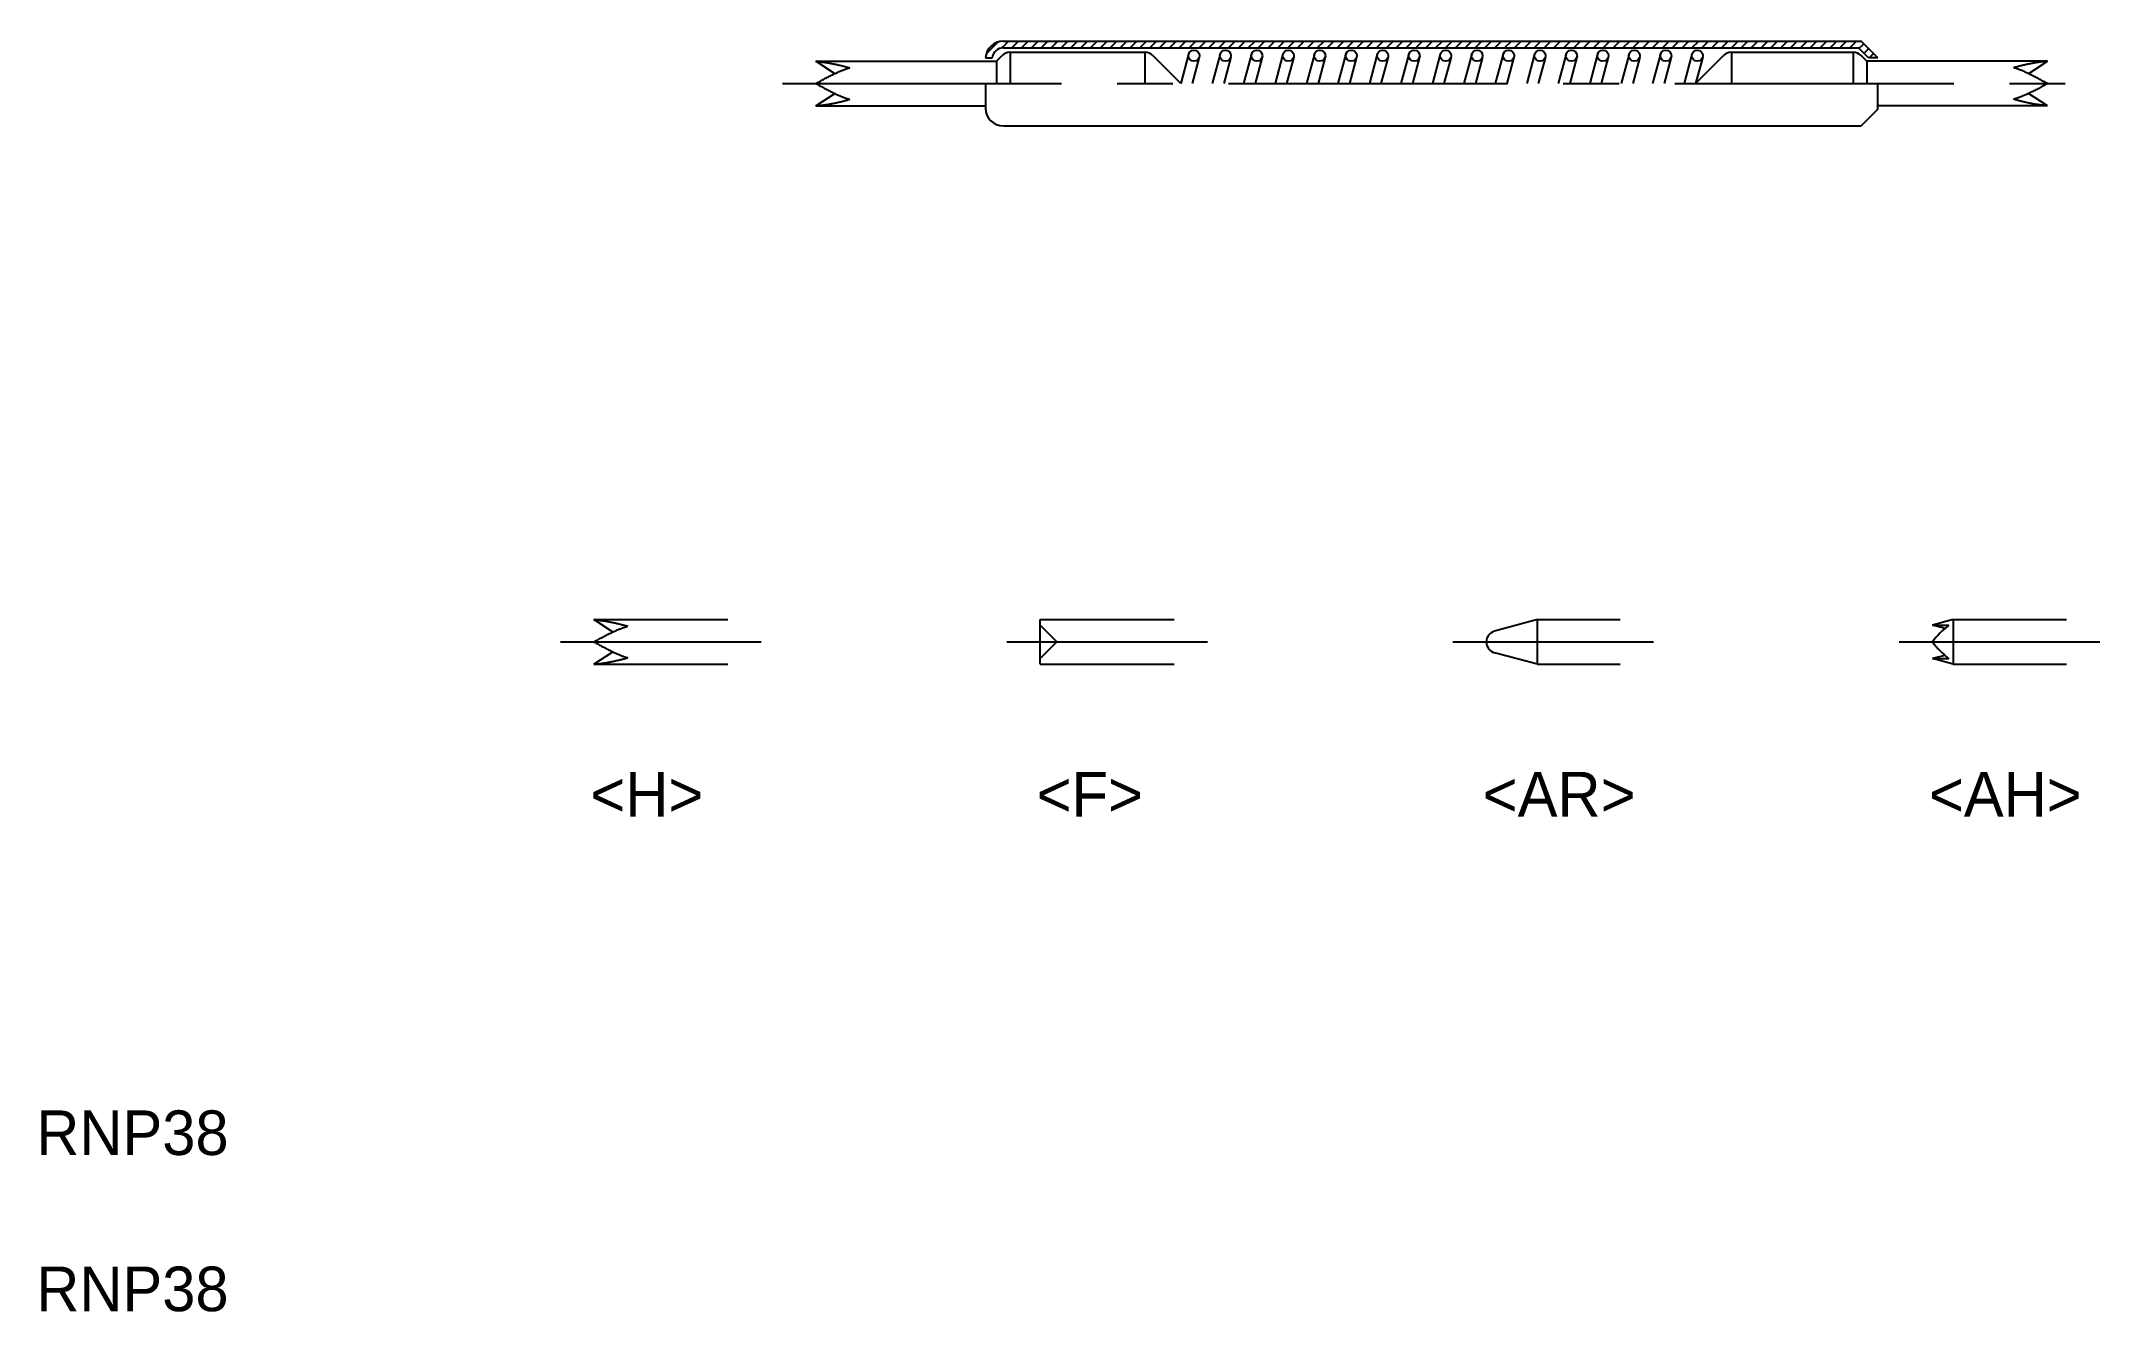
# Model space of a CAD drawing. Extents: x 0.52 to 9.75, y 0.5 to 6.19.
import ezdxf

# ---------------------------------------------------------------- set-up
doc = ezdxf.new("R2010")
doc.units = 0
doc.linetypes.add('CENTER', pattern=[2, 1.25, -0.25, 0.25, -0.25])
doc.linetypes.add('DASHED', pattern=[0.75, 0.5, -0.25])
doc.layers.get('0').update_dxf_attribs({"linetype": 'CONTINUOUS'})
doc.layers.add('CENTER', color=1, linetype='CENTER')

# ---------------------------------------------------------------- blocks, each defined once
blk = doc.blocks.new('*X2')
at = {"color": 0, "linetype": 'CONTINUOUS'}
for p, q in [((6.4388, 2.6825), (6.4492, 2.6929)), ((6.4634, 2.6629), (6.4934, 2.6929)), ((6.5076, 2.6629), (6.5376, 2.6929)), ((6.5518, 2.6629), (6.5818, 2.6929)), ((6.596, 2.6629), (6.626, 2.6929)), ((6.6402, 2.6629), (6.6702, 2.6929)), ((6.6844, 2.6629), (6.7144, 2.6929)), ((6.7286, 2.6629), (6.7586, 2.6929)), ((6.7728, 2.6629), (6.8028, 2.6929)), ((6.817, 2.6629), (6.847, 2.6929)), ((6.8612, 2.6629), (6.8912, 2.6929)), ((6.9053, 2.6629), (6.9353, 2.6929)), ((6.9495, 2.6629), (6.9795, 2.6929)), ((6.9937, 2.6629), (7.0237, 2.6929)), ((7.0379, 2.6629), (7.0679, 2.6929)), ((7.0821, 2.6629), (7.1121, 2.6929)), ((7.1263, 2.6629), (7.1563, 2.6929)), ((7.1705, 2.6629), (7.1846, 2.6769)), ((7.1846, 2.6769), (7.2005, 2.6929)), ((7.2147, 2.6629), (7.2447, 2.6929)), ((7.2589, 2.6629), (7.2889, 2.6929)), ((7.3031, 2.6629), (7.3331, 2.6929)), ((7.3473, 2.6629), (7.3773, 2.6929)), ((7.3915, 2.6629), (7.4215, 2.6929)), ((7.4357, 2.6629), (7.4657, 2.6929)), ((7.4799, 2.6629), (7.5099, 2.6929)), ((7.5241, 2.6629), (7.5541, 2.6929)), ((7.5683, 2.6629), (7.5983, 2.6929)), ((7.6125, 2.6629), (7.6425, 2.6929)), ((7.6566, 2.6629), (7.6866, 2.6929)), ((7.7008, 2.6629), (7.7308, 2.6929)), ((7.745, 2.6629), (7.775, 2.6929)), ((7.7892, 2.6629), (7.8192, 2.6929)), ((7.8334, 2.6629), (7.8634, 2.6929)), ((7.8776, 2.6629), (7.9076, 2.6929)), ((7.9218, 2.6629), (7.9518, 2.6929)), ((7.966, 2.6629), (7.996, 2.6929)), ((8.0102, 2.6629), (8.0402, 2.6929)), ((8.0544, 2.6629), (8.0844, 2.6929)), ((8.0986, 2.6629), (8.1154, 2.6797)), ((8.1154, 2.6797), (8.1286, 2.6929)), ((8.1428, 2.6629), (8.1728, 2.6929)), ((8.187, 2.6629), (8.217, 2.6929)), ((8.2312, 2.6629), (8.2612, 2.6929)), ((8.2754, 2.6629), (8.3054, 2.6929)), ((8.3196, 2.6629), (8.3496, 2.6929)), ((8.3638, 2.6629), (8.3938, 2.6929)), ((8.4079, 2.6629), (8.4379, 2.6929)), ((8.4521, 2.6629), (8.4821, 2.6929)), ((8.4963, 2.6629), (8.5263, 2.6929)), ((8.5405, 2.6629), (8.5705, 2.6929)), ((8.5847, 2.6629), (8.6147, 2.6929)), ((8.6289, 2.6629), (8.6589, 2.6929)), ((8.6703, 2.6601), (8.6915, 2.6813)), ((8.6924, 2.638), (8.7136, 2.6592)), ((8.7165, 2.6179), (8.7357, 2.6371))]:
    blk.add_line(p, q, dxfattribs=at)
blk = doc.blocks.new('*X3')
at = {"color": 0, "linetype": 'CONTINUOUS'}
for p, q in [((5.1818, 2.6629), (5.2118, 2.6929)), ((5.226, 2.6629), (5.256, 2.6929)), ((5.2702, 2.6629), (5.3002, 2.6929)), ((5.3144, 2.6629), (5.3444, 2.6929)), ((5.3586, 2.6629), (5.3886, 2.6929)), ((5.4027, 2.6629), (5.4327, 2.6929)), ((5.4469, 2.6629), (5.4769, 2.6929)), ((5.4911, 2.6629), (5.5211, 2.6929)), ((5.5353, 2.6629), (5.5653, 2.6929)), ((5.5847, 2.6681), (5.6095, 2.6929)), ((5.6237, 2.6629), (5.6537, 2.6929)), ((5.6679, 2.6629), (5.6979, 2.6929)), ((5.7121, 2.6629), (5.7421, 2.6929)), ((5.7563, 2.6629), (5.7863, 2.6929)), ((5.8005, 2.6629), (5.8305, 2.6929)), ((5.8447, 2.6629), (5.8747, 2.6929)), ((5.8889, 2.6629), (5.9189, 2.6929)), ((5.9331, 2.6629), (5.9631, 2.6929)), ((5.9773, 2.6629), (6.0073, 2.6929)), ((6.0215, 2.6629), (6.0515, 2.6929)), ((6.0742, 2.6714), (6.0957, 2.6929)), ((6.1099, 2.6629), (6.1399, 2.6929)), ((6.154, 2.6629), (6.184, 2.6929)), ((6.1982, 2.6629), (6.2282, 2.6929)), ((6.2424, 2.6629), (6.2724, 2.6929)), ((6.2866, 2.6629), (6.3166, 2.6929)), ((6.3308, 2.6629), (6.3608, 2.6929)), ((6.375, 2.6629), (6.405, 2.6929)), ((6.4192, 2.6629), (6.4388, 2.6825)), ((5.5795, 2.6629), (5.5847, 2.6681)), ((6.0657, 2.6629), (6.0742, 2.6714))]:
    blk.add_line(p, q, dxfattribs=at)
blk = doc.blocks.new('*X4')
at = {"color": 0, "linetype": 'CONTINUOUS'}
for p, q in [((4.7589, 2.6377), (4.8101, 2.6889)), ((4.8349, 2.6696), (4.8582, 2.6929)), ((4.8724, 2.6629), (4.9024, 2.6929)), ((4.9166, 2.6629), (4.9466, 2.6929)), ((4.9608, 2.6629), (4.9908, 2.6929)), ((5.005, 2.6629), (5.035, 2.6929)), ((5.0492, 2.6629), (5.0792, 2.6929)), ((5.0934, 2.6629), (5.1234, 2.6929)), ((5.1376, 2.6629), (5.1676, 2.6929)), ((4.7832, 2.6179), (4.7854, 2.6201)), ((4.8277, 2.6624), (4.8349, 2.6696))]:
    blk.add_line(p, q, dxfattribs=at)

msp = doc.modelspace()

# ---------------------------------------------------------------- linework, layer by layer
at = {"color": 7, "linetype": 'CONTINUOUS'}
for p, q in [((4.8349, 6.1929), (8.6799, 6.1929)), ((8.7549, 6.1179), (8.6799, 6.1929)), ((3.9949, 6.1029), (3.9986, 6.1025)), ((4.078, 6.0481), (3.9949, 6.1029)), ((3.9949, 6.1029), (4.8049, 6.1029)), ((3.9986, 6.1025), (4.0023, 6.1022)), ((4.0023, 6.1022), (4.006, 6.1018)), ((4.006, 6.1018), (4.0097, 6.1014)), ((4.0097, 6.1014), (4.0134, 6.1009)), ((4.0134, 6.1009), (4.0171, 6.1005)), ((4.0171, 6.1005), (4.0208, 6.1)), ((4.0208, 6.1), (4.0246, 6.0995)), ((4.0246, 6.0995), (4.0283, 6.099)), ((4.0283, 6.099), (4.0321, 6.0984)), ((4.0321, 6.0984), (4.0359, 6.0979)), ((4.0359, 6.0979), (4.0397, 6.0973)), ((4.0397, 6.0973), (4.0435, 6.0967)), ((4.0435, 6.0967), (4.0473, 6.0961)), ((4.0473, 6.0961), (4.0511, 6.0954)), ((4.0511, 6.0954), (4.055, 6.0948)), ((4.055, 6.0948), (4.0588, 6.0941)), ((4.0588, 6.0941), (4.0627, 6.0934)), ((4.0627, 6.0934), (4.0666, 6.0926)), ((4.0666, 6.0926), (4.0705, 6.0919)), ((4.0705, 6.0919), (4.0744, 6.0911)), ((4.0744, 6.0911), (4.0783, 6.0903)), ((4.7551, 6.1179), (4.7852, 6.1179)), ((4.8049, 6.1029), (4.8303, 6.1282)), ((4.8049, 6.1029), (4.8049, 6.0029)), ((4.8349, 6.1629), (8.6675, 6.1629)), ((4.8656, 6.1429), (5.4692, 6.1429)), ((4.8656, 6.1429), (4.8656, 6.0029)), ((5.4692, 6.1429), (5.4692, 6.0029)), ((5.6299, 6.0029), (5.5046, 6.1282)), ((5.6652, 6.1343), (5.6299, 6.0029)), ((5.7134, 6.1214), (5.6817, 6.0029)), ((5.8062, 6.1343), (5.7709, 6.0029)), ((5.8545, 6.1214), (5.8227, 6.0029)), ((5.9472, 6.1343), (5.912, 6.0029)), ((5.9955, 6.1214), (5.9637, 6.0029)), ((6.0882, 6.1343), (6.053, 6.0029)), ((6.1365, 6.1214), (6.1048, 6.0029)), ((6.2292, 6.1343), (6.194, 6.0029)), ((6.2775, 6.1214), (6.2458, 6.0029)), ((6.3703, 6.1343), (6.335, 6.0029)), ((6.4186, 6.1214), (6.3868, 6.0029)), ((6.5113, 6.1343), (6.4761, 6.0029)), ((6.5596, 6.1214), (6.5278, 6.0029)), ((6.6523, 6.1343), (6.6171, 6.0029)), ((6.7006, 6.1214), (6.6688, 6.0029)), ((6.7933, 6.1343), (6.7581, 6.0029)), ((6.8416, 6.1214), (6.8099, 6.0029)), ((6.9343, 6.1343), (6.8991, 6.0029)), ((6.9826, 6.1214), (6.9509, 6.0029)), ((7.0754, 6.1343), (7.0401, 6.0029)), ((7.1237, 6.1214), (7.0919, 6.0029)), ((7.2164, 6.1343), (7.1812, 6.0029)), ((7.2647, 6.1214), (7.2329, 6.0029)), ((7.3574, 6.1343), (7.3222, 6.0029)), ((7.4057, 6.1214), (7.374, 6.0029)), ((7.4984, 6.1343), (7.4632, 6.0029)), ((7.5467, 6.1214), (7.515, 6.0029)), ((7.6395, 6.1343), (7.6042, 6.0029)), ((7.6878, 6.1214), (7.656, 6.0029)), ((7.7805, 6.1343), (7.7453, 6.0029)), ((7.8288, 6.1214), (7.797, 6.0029)), ((7.9215, 6.1343), (7.8863, 6.0029)), ((7.938, 6.0029), (8.0634, 6.1282)), ((7.9698, 6.1214), (7.938, 6.0029)), ((8.0988, 6.1429), (8.0988, 6.0029)), ((8.0988, 6.1429), (8.6442, 6.1429)), ((8.6442, 6.1429), (8.6442, 6.0029)), ((8.7125, 6.1179), (8.6675, 6.1629)), ((8.7049, 6.1029), (8.6796, 6.1282)), ((9.5149, 6.1029), (8.7049, 6.1029)), ((8.7049, 6.1029), (8.7049, 6.0029)), ((8.7549, 6.1179), (8.7125, 6.1179)), ((9.4355, 6.0911), (9.4316, 6.0903)), ((9.4318, 6.0481), (9.5149, 6.1029)), ((9.4394, 6.0919), (9.4355, 6.0911)), ((9.4433, 6.0926), (9.4394, 6.0919)), ((9.4471, 6.0934), (9.4433, 6.0926)), ((9.451, 6.0941), (9.4471, 6.0934)), ((9.4549, 6.0948), (9.451, 6.0941)), ((9.4587, 6.0954), (9.4549, 6.0948)), ((9.4625, 6.0961), (9.4587, 6.0954)), ((9.4663, 6.0967), (9.4625, 6.0961)), ((9.4702, 6.0973), (9.4663, 6.0967)), ((9.4739, 6.0979), (9.4702, 6.0973)), ((9.4777, 6.0984), (9.4739, 6.0979)), ((9.4815, 6.099), (9.4777, 6.0984)), ((9.4853, 6.0995), (9.4815, 6.099)), ((9.489, 6.1), (9.4853, 6.0995)), ((9.4927, 6.1005), (9.489, 6.1)), ((9.4965, 6.1009), (9.4927, 6.1005)), ((9.5002, 6.1014), (9.4965, 6.1009)), ((9.5039, 6.1018), (9.5002, 6.1014)), ((9.5076, 6.1022), (9.5039, 6.1018)), ((9.5113, 6.1025), (9.5076, 6.1022)), ((9.5149, 6.1029), (9.5113, 6.1025)), ((3.9949, 6.0029), (4, 6.0058)), ((3.9949, 6.0029), (4, 6)), ((4, 6.0058), (4.005, 6.0086)), ((4, 6), (4.005, 5.9972)), ((4.005, 6.0086), (4.01, 6.0113)), ((4.01, 6.0113), (4.0149, 6.0141)), ((4.0149, 6.0141), (4.0197, 6.0167)), ((4.0197, 6.0167), (4.0244, 6.0193)), ((4.0244, 6.0193), (4.0291, 6.0218)), ((4.0291, 6.0218), (4.0338, 6.0243)), ((4.0338, 6.0243), (4.0384, 6.0268)), ((4.0384, 6.0268), (4.0429, 6.0291)), ((4.0429, 6.0291), (4.0473, 6.0315)), ((4.0473, 6.0315), (4.0517, 6.0337)), ((4.0517, 6.0337), (4.056, 6.0359)), ((4.056, 6.0359), (4.0603, 6.0381)), ((4.0603, 6.0381), (4.0645, 6.0402)), ((4.0645, 6.0402), (4.0686, 6.0422)), ((4.0686, 6.0422), (4.0727, 6.0442)), ((4.0727, 6.0442), (4.0767, 6.0461)), ((4.0767, 6.0461), (4.0807, 6.048)), ((4.0783, 6.0903), (4.0822, 6.0895)), ((4.0807, 6.048), (4.0846, 6.0498)), ((4.0822, 6.0895), (4.0861, 6.0887)), ((4.0846, 6.0498), (4.0884, 6.0515)), ((4.0861, 6.0887), (4.0901, 6.0878)), ((4.0884, 6.0515), (4.0921, 6.0532)), ((4.0901, 6.0878), (4.094, 6.0869)), ((4.0921, 6.0532), (4.0958, 6.0549)), ((4.094, 6.0869), (4.098, 6.086)), ((4.0958, 6.0549), (4.0995, 6.0565)), ((4.098, 6.086), (4.102, 6.0851)), ((4.0995, 6.0565), (4.1031, 6.058)), ((4.102, 6.0851), (4.106, 6.0842)), ((4.1031, 6.058), (4.1066, 6.0595)), ((4.106, 6.0842), (4.11, 6.0832)), ((4.1066, 6.0595), (4.11, 6.0609)), ((4.11, 6.0832), (4.114, 6.0822)), ((4.11, 6.0609), (4.1134, 6.0623)), ((4.1134, 6.0623), (4.1167, 6.0636)), ((4.114, 6.0822), (4.118, 6.0812)), ((4.1167, 6.0636), (4.12, 6.0648)), ((4.118, 6.0812), (4.1221, 6.0802)), ((4.12, 6.0648), (4.1232, 6.066)), ((4.1221, 6.0802), (4.1261, 6.0791)), ((4.1232, 6.066), (4.1263, 6.0672)), ((4.1261, 6.0791), (4.1302, 6.0781)), ((4.1263, 6.0672), (4.1294, 6.0683)), ((4.1294, 6.0683), (4.1324, 6.0693)), ((4.1302, 6.0781), (4.1342, 6.077)), ((4.1324, 6.0693), (4.1354, 6.0703)), ((4.1342, 6.077), (4.1383, 6.0759)), ((4.1354, 6.0703), (4.1382, 6.0712)), ((4.1382, 6.0712), (4.1411, 6.072)), ((4.1383, 6.0759), (4.1424, 6.0747)), ((4.1411, 6.072), (4.1438, 6.0728)), ((4.1424, 6.0747), (4.1465, 6.0736)), ((4.1438, 6.0728), (4.1465, 6.0736)), ((4.7549, 6.0029), (4.7549, 5.8929)), ((8.7549, 5.8879), (8.7549, 6.0029)), ((9.3674, 6.0747), (9.3633, 6.0736)), ((9.366, 6.0728), (9.3633, 6.0736)), ((9.3688, 6.072), (9.366, 6.0728)), ((9.3715, 6.0759), (9.3674, 6.0747)), ((9.3716, 6.0712), (9.3688, 6.072)), ((9.3756, 6.077), (9.3715, 6.0759)), ((9.3745, 6.0703), (9.3716, 6.0712)), ((9.3774, 6.0693), (9.3745, 6.0703)), ((9.3797, 6.0781), (9.3756, 6.077)), ((9.3805, 6.0683), (9.3774, 6.0693)), ((9.3837, 6.0791), (9.3797, 6.0781)), ((9.3835, 6.0672), (9.3805, 6.0683)), ((9.3867, 6.066), (9.3835, 6.0672)), ((9.3878, 6.0802), (9.3837, 6.0791)), ((9.3899, 6.0648), (9.3867, 6.066)), ((9.3918, 6.0812), (9.3878, 6.0802)), ((9.3931, 6.0636), (9.3899, 6.0648)), ((9.3959, 6.0822), (9.3918, 6.0812)), ((9.3964, 6.0623), (9.3931, 6.0636)), ((9.3999, 6.0832), (9.3959, 6.0822)), ((9.3998, 6.0609), (9.3964, 6.0623)), ((9.4033, 6.0595), (9.3998, 6.0609)), ((9.4039, 6.0842), (9.3999, 6.0832)), ((9.4068, 6.058), (9.4033, 6.0595)), ((9.4079, 6.0851), (9.4039, 6.0842)), ((9.4104, 6.0565), (9.4068, 6.058)), ((9.4118, 6.086), (9.4079, 6.0851)), ((9.414, 6.0549), (9.4104, 6.0565)), ((9.4158, 6.0869), (9.4118, 6.086)), ((9.4177, 6.0532), (9.414, 6.0549)), ((9.4198, 6.0878), (9.4158, 6.0869)), ((9.4215, 6.0515), (9.4177, 6.0532)), ((9.4237, 6.0887), (9.4198, 6.0878)), ((9.4253, 6.0498), (9.4215, 6.0515)), ((9.4276, 6.0895), (9.4237, 6.0887)), ((9.4292, 6.048), (9.4253, 6.0498)), ((9.4316, 6.0903), (9.4276, 6.0895)), ((9.4331, 6.0461), (9.4292, 6.048)), ((9.4371, 6.0442), (9.4331, 6.0461)), ((9.4412, 6.0422), (9.4371, 6.0442)), ((9.4454, 6.0402), (9.4412, 6.0422)), ((9.4496, 6.0381), (9.4454, 6.0402)), ((9.4538, 6.0359), (9.4496, 6.0381)), ((9.4581, 6.0337), (9.4538, 6.0359)), ((9.4625, 6.0315), (9.4581, 6.0337)), ((9.467, 6.0291), (9.4625, 6.0315)), ((9.4715, 6.0268), (9.467, 6.0291)), ((9.4761, 6.0243), (9.4715, 6.0268)), ((9.4807, 6.0218), (9.4761, 6.0243)), ((9.4854, 6.0193), (9.4807, 6.0218)), ((9.4902, 6.0167), (9.4854, 6.0193)), ((9.495, 6.0141), (9.4902, 6.0167)), ((9.4999, 6.0113), (9.495, 6.0141)), ((9.5048, 6.0086), (9.4999, 6.0113)), ((9.5098, 6.0058), (9.5048, 6.0086)), ((9.5098, 6), (9.5048, 5.9972)), ((9.5149, 6.0029), (9.5098, 6.0058)), ((9.5149, 6.0029), (9.5098, 6)), ((3.9949, 5.9029), (4.0792, 5.9585)), ((4.005, 5.9972), (4.01, 5.9944)), ((4.01, 5.9944), (4.0149, 5.9917)), ((4.0149, 5.9917), (4.0197, 5.9891)), ((4.0197, 5.9891), (4.0244, 5.9865)), ((4.0208, 5.9058), (4.0246, 5.9063)), ((4.0244, 5.9865), (4.0291, 5.9839)), ((4.0246, 5.9063), (4.0283, 5.9068)), ((4.0283, 5.9068), (4.0321, 5.9073)), ((4.0291, 5.9839), (4.0338, 5.9814)), ((4.0321, 5.9073), (4.0359, 5.9079)), ((4.0338, 5.9814), (4.0384, 5.979)), ((4.0359, 5.9079), (4.0397, 5.9085)), ((4.0384, 5.979), (4.0429, 5.9766)), ((4.0397, 5.9085), (4.0435, 5.9091)), ((4.0429, 5.9766), (4.0473, 5.9743)), ((4.0435, 5.9091), (4.0473, 5.9097)), ((4.0473, 5.9743), (4.0517, 5.972)), ((4.0473, 5.9097), (4.0511, 5.9103)), ((4.0511, 5.9103), (4.055, 5.911)), ((4.0517, 5.972), (4.056, 5.9698)), ((4.055, 5.911), (4.0588, 5.9117)), ((4.056, 5.9698), (4.0603, 5.9677)), ((4.0588, 5.9117), (4.0627, 5.9124)), ((4.0603, 5.9677), (4.0645, 5.9656)), ((4.0627, 5.9124), (4.0666, 5.9131)), ((4.0645, 5.9656), (4.0686, 5.9636)), ((4.0666, 5.9131), (4.0705, 5.9139)), ((4.0686, 5.9636), (4.0727, 5.9616)), ((4.0705, 5.9139), (4.0744, 5.9147)), ((4.0727, 5.9616), (4.0767, 5.9597)), ((4.0744, 5.9147), (4.0783, 5.9154)), ((4.0767, 5.9597), (4.0807, 5.9578)), ((4.0783, 5.9154), (4.0822, 5.9163)), ((4.0807, 5.9578), (4.0846, 5.956)), ((4.0822, 5.9163), (4.0861, 5.9171)), ((4.0846, 5.956), (4.0884, 5.9542)), ((4.0861, 5.9171), (4.0901, 5.918)), ((4.0884, 5.9542), (4.0921, 5.9525)), ((4.0901, 5.918), (4.094, 5.9188)), ((4.0921, 5.9525), (4.0958, 5.9509)), ((4.094, 5.9188), (4.098, 5.9197)), ((4.0958, 5.9509), (4.0995, 5.9493)), ((4.098, 5.9197), (4.102, 5.9206)), ((4.0995, 5.9493), (4.1031, 5.9477)), ((4.102, 5.9206), (4.106, 5.9216)), ((4.1031, 5.9477), (4.1066, 5.9463)), ((4.106, 5.9216), (4.11, 5.9226)), ((4.1066, 5.9463), (4.11, 5.9448)), ((4.11, 5.9448), (4.1134, 5.9435)), ((4.11, 5.9226), (4.114, 5.9235)), ((4.1134, 5.9435), (4.1167, 5.9422)), ((4.114, 5.9235), (4.118, 5.9245)), ((4.1167, 5.9422), (4.12, 5.9409)), ((4.118, 5.9245), (4.1221, 5.9256)), ((4.12, 5.9409), (4.1232, 5.9397)), ((4.1221, 5.9256), (4.1261, 5.9266)), ((4.1232, 5.9397), (4.1263, 5.9386)), ((4.1261, 5.9266), (4.1302, 5.9277)), ((4.1263, 5.9386), (4.1294, 5.9375)), ((4.1294, 5.9375), (4.1324, 5.9365)), ((4.1302, 5.9277), (4.1342, 5.9288)), ((4.1324, 5.9365), (4.1354, 5.9355)), ((4.1342, 5.9288), (4.1383, 5.9299)), ((4.1354, 5.9355), (4.1382, 5.9346)), ((4.1382, 5.9346), (4.1411, 5.9337)), ((4.1383, 5.9299), (4.1424, 5.931)), ((4.1411, 5.9337), (4.1438, 5.9329)), ((4.1424, 5.931), (4.1465, 5.9322)), ((4.1438, 5.9329), (4.1465, 5.9322)), ((9.366, 5.9329), (9.3633, 5.9322)), ((9.3674, 5.931), (9.3633, 5.9322)), ((9.3688, 5.9337), (9.366, 5.9329)), ((9.3715, 5.9299), (9.3674, 5.931)), ((9.3716, 5.9346), (9.3688, 5.9337)), ((9.3756, 5.9288), (9.3715, 5.9299)), ((9.3745, 5.9355), (9.3716, 5.9346)), ((9.3774, 5.9365), (9.3745, 5.9355)), ((9.3797, 5.9277), (9.3756, 5.9288)), ((9.3805, 5.9375), (9.3774, 5.9365)), ((9.3837, 5.9266), (9.3797, 5.9277)), ((9.3835, 5.9386), (9.3805, 5.9375)), ((9.3867, 5.9397), (9.3835, 5.9386)), ((9.3878, 5.9256), (9.3837, 5.9266)), ((9.3899, 5.9409), (9.3867, 5.9397)), ((9.3918, 5.9245), (9.3878, 5.9256)), ((9.3931, 5.9422), (9.3899, 5.9409)), ((9.3959, 5.9235), (9.3918, 5.9245)), ((9.3964, 5.9435), (9.3931, 5.9422)), ((9.3999, 5.9226), (9.3959, 5.9235)), ((9.3998, 5.9448), (9.3964, 5.9435)), ((9.4033, 5.9463), (9.3998, 5.9448)), ((9.4039, 5.9216), (9.3999, 5.9226)), ((9.4068, 5.9477), (9.4033, 5.9463)), ((9.4079, 5.9206), (9.4039, 5.9216)), ((9.4104, 5.9493), (9.4068, 5.9477)), ((9.4118, 5.9197), (9.4079, 5.9206)), ((9.414, 5.9509), (9.4104, 5.9493)), ((9.4158, 5.9188), (9.4118, 5.9197)), ((9.4177, 5.9525), (9.414, 5.9509)), ((9.4198, 5.918), (9.4158, 5.9188)), ((9.4215, 5.9542), (9.4177, 5.9525)), ((9.4237, 5.9171), (9.4198, 5.918)), ((9.4253, 5.956), (9.4215, 5.9542)), ((9.4276, 5.9163), (9.4237, 5.9171)), ((9.4292, 5.9578), (9.4253, 5.956)), ((9.4316, 5.9154), (9.4276, 5.9163)), ((9.4331, 5.9597), (9.4292, 5.9578)), ((9.5149, 5.9029), (9.4306, 5.9585)), ((9.4355, 5.9147), (9.4316, 5.9154)), ((9.4371, 5.9616), (9.4331, 5.9597)), ((9.4394, 5.9139), (9.4355, 5.9147)), ((9.4412, 5.9636), (9.4371, 5.9616)), ((9.4433, 5.9131), (9.4394, 5.9139)), ((9.4454, 5.9656), (9.4412, 5.9636)), ((9.4471, 5.9124), (9.4433, 5.9131)), ((9.4496, 5.9677), (9.4454, 5.9656)), ((9.451, 5.9117), (9.4471, 5.9124)), ((9.4538, 5.9698), (9.4496, 5.9677)), ((9.4549, 5.911), (9.451, 5.9117)), ((9.4581, 5.972), (9.4538, 5.9698)), ((9.4587, 5.9103), (9.4549, 5.911)), ((9.4625, 5.9743), (9.4581, 5.972)), ((9.4625, 5.9097), (9.4587, 5.9103)), ((9.467, 5.9766), (9.4625, 5.9743)), ((9.4663, 5.9091), (9.4625, 5.9097)), ((9.4702, 5.9085), (9.4663, 5.9091)), ((9.4715, 5.979), (9.467, 5.9766)), ((9.4739, 5.9079), (9.4702, 5.9085)), ((9.4761, 5.9814), (9.4715, 5.979)), ((9.4777, 5.9073), (9.4739, 5.9079)), ((9.4807, 5.9839), (9.4761, 5.9814)), ((9.4815, 5.9068), (9.4777, 5.9073)), ((9.4854, 5.9865), (9.4807, 5.9839)), ((9.4853, 5.9063), (9.4815, 5.9068)), ((9.489, 5.9058), (9.4853, 5.9063)), ((9.4902, 5.9891), (9.4854, 5.9865)), ((9.495, 5.9917), (9.4902, 5.9891)), ((9.4999, 5.9944), (9.495, 5.9917)), ((9.5048, 5.9972), (9.4999, 5.9944)), ((3.9949, 5.9029), (3.9986, 5.9032)), ((3.9949, 5.9029), (4.7549, 5.9029)), ((3.9986, 5.9032), (4.0023, 5.9036)), ((4.0023, 5.9036), (4.006, 5.904)), ((4.006, 5.904), (4.0097, 5.9044)), ((4.0097, 5.9044), (4.0134, 5.9048)), ((4.0134, 5.9048), (4.0171, 5.9053)), ((4.0171, 5.9053), (4.0208, 5.9058)), ((8.7549, 5.8879), (8.6799, 5.8129)), ((9.5149, 5.9029), (8.7549, 5.9029)), ((9.4927, 5.9053), (9.489, 5.9058)), ((9.4965, 5.9048), (9.4927, 5.9053)), ((9.5002, 5.9044), (9.4965, 5.9048)), ((9.5039, 5.904), (9.5002, 5.9044)), ((9.5076, 5.9036), (9.5039, 5.904)), ((9.5113, 5.9032), (9.5076, 5.9036)), ((9.5149, 5.9029), (9.5113, 5.9032)), ((4.8349, 5.8129), (8.6799, 5.8129)), ((3.0831, 3.5452), (3, 3.6)), ((3, 3.6), (3.0037, 3.5997)), ((3, 3.6), (3.6, 3.6)), ((3.0037, 3.5997), (3.0073, 3.5993)), ((3.0073, 3.5993), (3.011, 3.5989)), ((5, 3.6), (5.6, 3.6)), ((5, 3.4), (5, 3.6)), ((7.23, 3.6), (7.0371, 3.5483)), ((7.23, 3.6), (7.6, 3.6)), ((7.23, 3.4), (7.23, 3.6)), ((9.0933, 3.6), (9, 3.575)), ((9.0933, 3.6), (9.6, 3.6)), ((9.0933, 3.6), (9.0933, 3.4)), ((3.0101, 3.5057), (3.015, 3.5085)), ((3.011, 3.5989), (3.0147, 3.5985)), ((3.0147, 3.5985), (3.0185, 3.598)), ((3.015, 3.5085), (3.0199, 3.5112)), ((3.0185, 3.598), (3.0222, 3.5976)), ((3.0199, 3.5112), (3.0248, 3.5138)), ((3.0222, 3.5976), (3.0259, 3.5971)), ((3.0248, 3.5138), (3.0295, 3.5164)), ((3.0259, 3.5971), (3.0297, 3.5966)), ((3.0295, 3.5164), (3.0342, 3.519)), ((3.0297, 3.5966), (3.0334, 3.5961)), ((3.0334, 3.5961), (3.0372, 3.5956)), ((3.0342, 3.519), (3.0389, 3.5215)), ((3.0372, 3.5956), (3.041, 3.595)), ((3.0389, 3.5215), (3.0434, 3.5239)), ((3.041, 3.595), (3.0448, 3.5944)), ((3.0434, 3.5239), (3.0479, 3.5263)), ((3.0448, 3.5944), (3.0486, 3.5938)), ((3.0479, 3.5263), (3.0524, 3.5286)), ((3.0486, 3.5938), (3.0524, 3.5932)), ((3.0524, 3.5932), (3.0562, 3.5925)), ((3.0524, 3.5286), (3.0568, 3.5308)), ((3.0562, 3.5925), (3.0601, 3.5919)), ((3.0568, 3.5308), (3.0611, 3.533)), ((3.0601, 3.5919), (3.0639, 3.5912)), ((3.0611, 3.533), (3.0654, 3.5352)), ((3.0639, 3.5912), (3.0678, 3.5905)), ((3.0654, 3.5352), (3.0696, 3.5373)), ((3.0678, 3.5905), (3.0717, 3.5898)), ((3.0696, 3.5373), (3.0737, 3.5393)), ((3.0717, 3.5898), (3.0755, 3.589)), ((3.0737, 3.5393), (3.0778, 3.5413)), ((3.0755, 3.589), (3.0794, 3.5882)), ((3.0778, 3.5413), (3.0818, 3.5432)), ((3.0794, 3.5882), (3.0834, 3.5874)), ((3.0818, 3.5432), (3.0857, 3.5451)), ((3.0834, 3.5874), (3.0873, 3.5866)), ((3.0857, 3.5451), (3.0896, 3.5469)), ((3.0873, 3.5866), (3.0912, 3.5858)), ((3.0896, 3.5469), (3.0935, 3.5487)), ((3.0912, 3.5858), (3.0952, 3.5849)), ((3.0935, 3.5487), (3.0972, 3.5504)), ((3.0952, 3.5849), (3.0991, 3.584)), ((3.0972, 3.5504), (3.1009, 3.552)), ((3.0991, 3.584), (3.1031, 3.5832)), ((3.1009, 3.552), (3.1046, 3.5536)), ((3.1031, 3.5832), (3.1071, 3.5822)), ((3.1046, 3.5536), (3.1081, 3.5551)), ((3.1071, 3.5822), (3.111, 3.5813)), ((3.1081, 3.5551), (3.1116, 3.5566)), ((3.111, 3.5813), (3.1151, 3.5803)), ((3.1116, 3.5566), (3.1151, 3.558)), ((3.1151, 3.5803), (3.1191, 3.5793)), ((3.1151, 3.558), (3.1185, 3.5594)), ((3.1185, 3.5594), (3.1218, 3.5607)), ((3.1191, 3.5793), (3.1231, 3.5783)), ((3.1218, 3.5607), (3.1251, 3.562)), ((3.1231, 3.5783), (3.1271, 3.5773)), ((3.1251, 3.562), (3.1283, 3.5632)), ((3.1271, 3.5773), (3.1312, 3.5763)), ((3.1283, 3.5632), (3.1314, 3.5643)), ((3.1312, 3.5763), (3.1352, 3.5752)), ((3.1314, 3.5643), (3.1345, 3.5654)), ((3.1345, 3.5654), (3.1375, 3.5664)), ((3.1352, 3.5752), (3.1393, 3.5741)), ((3.1375, 3.5664), (3.1404, 3.5674)), ((3.1393, 3.5741), (3.1434, 3.573)), ((3.1404, 3.5674), (3.1433, 3.5683)), ((3.1433, 3.5683), (3.1461, 3.5692)), ((3.1434, 3.573), (3.1475, 3.5719)), ((3.1461, 3.5692), (3.1489, 3.57)), ((3.1475, 3.5719), (3.1516, 3.5707)), ((3.1489, 3.57), (3.1516, 3.5707)), ((9.0554, 3.5602), (9, 3.575)), ((9, 3.575), (9.0733, 3.575)), ((3, 3.5), (3.0051, 3.5029)), ((3, 3.5), (3.0051, 3.4971)), ((3, 3.4), (3.0843, 3.4556)), ((3.0051, 3.5029), (3.0101, 3.5057)), ((3.0051, 3.4971), (3.0101, 3.4943)), ((3.0101, 3.4943), (3.015, 3.4915)), ((3.015, 3.4915), (3.0199, 3.4888)), ((3.0199, 3.4888), (3.0248, 3.4862)), ((3.0248, 3.4862), (3.0295, 3.4836)), ((3.0295, 3.4836), (3.0342, 3.481)), ((3.0342, 3.481), (3.0389, 3.4785)), ((3.0389, 3.4785), (3.0434, 3.4761)), ((3.0434, 3.4761), (3.0479, 3.4737)), ((3.0479, 3.4737), (3.0524, 3.4714)), ((3.0524, 3.4714), (3.0568, 3.4692)), ((3.0568, 3.4692), (3.0611, 3.467)), ((3.0611, 3.467), (3.0654, 3.4648)), ((3.0654, 3.4648), (3.0696, 3.4627)), ((3.0696, 3.4627), (3.0737, 3.4607)), ((3.0737, 3.4607), (3.0778, 3.4587)), ((3.0778, 3.4587), (3.0818, 3.4568)), ((3.0818, 3.4568), (3.0857, 3.4549)), ((3.0857, 3.4549), (3.0896, 3.4531)), ((3.0896, 3.4531), (3.0935, 3.4513)), ((3.0912, 3.4142), (3.0952, 3.4151)), ((3.0935, 3.4513), (3.0972, 3.4496)), ((3.0952, 3.4151), (3.0991, 3.416)), ((3.0972, 3.4496), (3.1009, 3.448)), ((3.0991, 3.416), (3.1031, 3.4168)), ((3.1009, 3.448), (3.1046, 3.4464)), ((3.1031, 3.4168), (3.1071, 3.4178)), ((3.1046, 3.4464), (3.1081, 3.4449)), ((3.1071, 3.4178), (3.111, 3.4187)), ((3.1081, 3.4449), (3.1116, 3.4434)), ((3.111, 3.4187), (3.1151, 3.4197)), ((3.1116, 3.4434), (3.1151, 3.442)), ((3.1151, 3.442), (3.1185, 3.4406)), ((3.1151, 3.4197), (3.1191, 3.4207)), ((3.1185, 3.4406), (3.1218, 3.4393)), ((3.1191, 3.4207), (3.1231, 3.4217)), ((3.1218, 3.4393), (3.1251, 3.438)), ((3.1231, 3.4217), (3.1271, 3.4227)), ((3.1251, 3.438), (3.1283, 3.4368)), ((3.1271, 3.4227), (3.1312, 3.4237)), ((3.1283, 3.4368), (3.1314, 3.4357)), ((3.1312, 3.4237), (3.1352, 3.4248)), ((3.1314, 3.4357), (3.1345, 3.4346)), ((3.1345, 3.4346), (3.1375, 3.4336)), ((3.1352, 3.4248), (3.1393, 3.4259)), ((3.1375, 3.4336), (3.1404, 3.4326)), ((3.1393, 3.4259), (3.1434, 3.427)), ((3.1404, 3.4326), (3.1433, 3.4317)), ((3.1433, 3.4317), (3.1461, 3.4308)), ((3.1434, 3.427), (3.1475, 3.4281)), ((3.1461, 3.4308), (3.1489, 3.43)), ((3.1475, 3.4281), (3.1516, 3.4293)), ((3.1489, 3.43), (3.1516, 3.4293)), ((7.23, 3.4), (7.0371, 3.4517)), ((9.0554, 3.4398), (9, 3.425)), ((9, 3.425), (9.0733, 3.425)), ((9.0933, 3.4), (9, 3.425)), ((3, 3.4), (3.0037, 3.4003)), ((3, 3.4), (3.6, 3.4)), ((3.0037, 3.4003), (3.0073, 3.4007)), ((3.0073, 3.4007), (3.011, 3.4011)), ((3.011, 3.4011), (3.0147, 3.4015)), ((3.0147, 3.4015), (3.0185, 3.402)), ((3.0185, 3.402), (3.0222, 3.4024)), ((3.0222, 3.4024), (3.0259, 3.4029)), ((3.0259, 3.4029), (3.0297, 3.4034)), ((3.0297, 3.4034), (3.0334, 3.4039)), ((3.0334, 3.4039), (3.0372, 3.4044)), ((3.0372, 3.4044), (3.041, 3.405)), ((3.041, 3.405), (3.0448, 3.4056)), ((3.0448, 3.4056), (3.0486, 3.4062)), ((3.0486, 3.4062), (3.0524, 3.4068)), ((3.0524, 3.4068), (3.0562, 3.4075)), ((3.0562, 3.4075), (3.0601, 3.4081)), ((3.0601, 3.4081), (3.0639, 3.4088)), ((3.0639, 3.4088), (3.0678, 3.4095)), ((3.0678, 3.4095), (3.0717, 3.4102)), ((3.0717, 3.4102), (3.0755, 3.411)), ((3.0755, 3.411), (3.0794, 3.4118)), ((3.0794, 3.4118), (3.0834, 3.4126)), ((3.0834, 3.4126), (3.0873, 3.4134)), ((3.0873, 3.4134), (3.0912, 3.4142)), ((5, 3.4), (5.6, 3.4)), ((7.23, 3.4), (7.6, 3.4)), ((9.0933, 3.4), (9.6, 3.4))]:
    msp.add_line(p, q, dxfattribs=at)
at = {"color": 3, "linetype": 'DASHED'}
for p, q in [((5, 3.575), (5.075, 3.5)), ((5.075, 3.5), (5, 3.425))]:
    msp.add_line(p, q, dxfattribs=at)
at = {"color": 7, "linetype": 'CONTINUOUS'}
for centre in [(5.6893, 6.1279), (5.8303, 6.1279), (5.9713, 6.1279), (6.1124, 6.1279), (6.2534, 6.1279), (6.3944, 6.1279), (6.5354, 6.1279), (6.6765, 6.1279), (6.8175, 6.1279), (6.9585, 6.1279), (7.0995, 6.1279), (7.2405, 6.1279), (7.3816, 6.1279), (7.5226, 6.1279), (7.6636, 6.1279), (7.8046, 6.1279), (7.9457, 6.1279)]:
    msp.add_circle(centre, 0.025, dxfattribs=at)
for centre, radius, start, end in [((4.8349, 6.1129), 0.08, 90, 176.41668), ((4.8349, 6.1129), 0.05, 90, 174.26083), ((4.8656, 6.0929), 0.05, 90, 135), ((5.4692, 6.0929), 0.05, 45, 90), ((8.0988, 6.0929), 0.05, 90, 135), ((8.6442, 6.0929), 0.05, 45, 90), ((4.8349, 5.8929), 0.08, 180, 270), ((7.05, 3.5), 0.05, 105, 255), ((9.3124, 3.268), 0.3892, 127.91309, 143.40025), ((9.3124, 3.732), 0.3892, 216.59975, 232.08691)]:
    msp.add_arc(centre, radius, start, end, dxfattribs=at)
at = {"layer": 'CENTER', "color": 1, "linetype": 'CENTER'}
for p, q in [((3.8449, 6.0029), (9.6649, 6.0029)), ((2.85, 3.5), (3.75, 3.5)), ((4.85, 3.5), (5.75, 3.5)), ((6.85, 3.5), (7.75, 3.5)), ((8.85, 3.5), (9.75, 3.5))]:
    msp.add_line(p, q, dxfattribs=at)

# ---------------------------------------------------------------- block references
at = {"color": 3, "linetype": 'CONTINUOUS'}
for name in ['*X4', '*X3', '*X2']:
    msp.add_blockref(name, (0, 3.5), dxfattribs=at)

# ---------------------------------------------------------------- texts
at = {"color": 7, "linetype": 'CONTINUOUS'}
for s, p in [('<H>', (2.9844, 2.7171)), ('<F>', (4.9844, 2.7171)), ('<AR>', (6.9844, 2.7171)), ('<AH>', (8.9844, 2.7171)), ('RNP38', (0.5, 1.2)), ('RNP38', (0.5, 0.5))]:
    msp.add_text(s, height=0.2, dxfattribs=at).set_placement(p)

doc.saveas('drawing.dxf')
